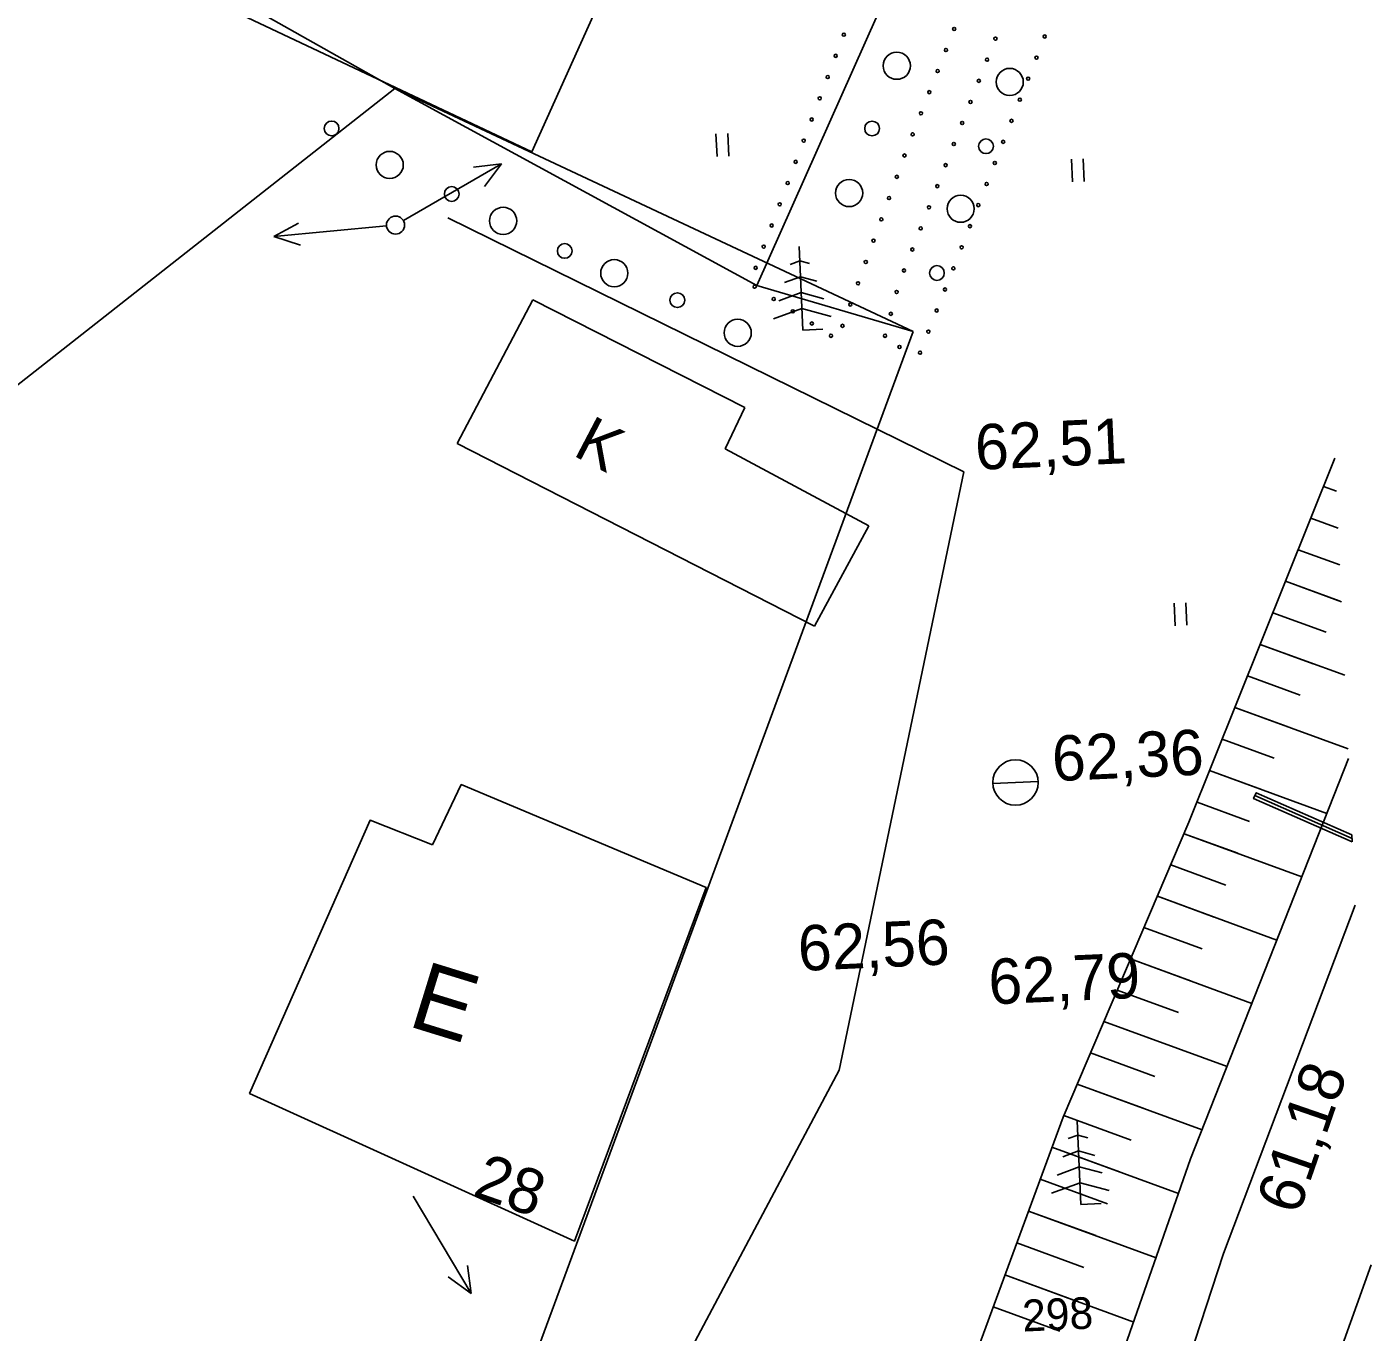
# Model space of a CAD drawing. Extents: x 641511 to 641623, y 6457493 to 6457722.
# Drawn here: x 641589.33 to 641618.98, y 6457576.26 to 6457605.06 of the extents above; entities that cross this region are included whole.
import ezdxf

# ---------------------------------------------------------------- set-up
doc = ezdxf.new("R2010")
doc.units = 0
for name, color, linetype in [('Level 1', 7, 'Continuous'), ('Level 10', 7, 'Continuous'), ('Level 12', 7, 'Continuous'), ('Level 2', 7, 'Continuous'), ('Level 30', 7, 'Continuous'), ('Level 31', 7, 'Continuous'), ('Level 33', 7, 'Continuous'), ('Level 4', 7, 'Continuous'), ('Level 40', 7, 'Continuous'), ('Level 49', 7, 'Continuous'), ('Level 5', 7, 'Continuous'), ('Level 54', 7, 'Continuous'), ('Level 6', 7, 'Continuous'), ('Level 63', 7, 'Continuous'), ('Level 7', 7, 'Continuous'), ('Level 8', 7, 'Continuous')]:
    doc.layers.add(name, color=color, linetype=linetype)

# ---------------------------------------------------------------- blocks, each defined once
blk = doc.blocks.new('AAP3')
at = {"layer": 'Level 6'}
blk.add_circle((0, 0), 34.5, dxfattribs=at)

msp = doc.modelspace()

# ---------------------------------------------------------------- linework, layer by layer
at = {"layer": 'Level 1'}
msp.add_line((641610.632, 6457588.366), (641611.631, 6457588.411), dxfattribs=at)
msp.add_circle((641611.132, 6457588.388), 0.5, dxfattribs=at)
at = {"layer": 'Level 10'}
msp.add_lwpolyline([(641600.468, 6457602.303), (641574.588, 6457614.516), (641586.586, 6457629.116), (641592.774, 6457643.356), (641614.889, 6457634.307)], close=True, dxfattribs=at)
at = {"layer": 'Level 12'}
for p, q in [((641597.631, 6457600.786), (641599.795, 6457602.037)), ((641599.795, 6457602.037), (641599.175, 6457601.963)), ((641599.795, 6457602.037), (641599.422, 6457601.537)), ((641594.77, 6457600.431), (641595.319, 6457600.73)), ((641597.259, 6457600.667), (641594.77, 6457600.431)), ((641594.77, 6457600.431), (641595.365, 6457600.24)), ((641597.848, 6457579.26), (641599.127, 6457577.112)), ((641599.127, 6457577.112), (641599.045, 6457577.732)), ((641599.127, 6457577.112), (641598.622, 6457577.48))]:
    msp.add_line(p, q, dxfattribs=at)
msp.add_circle((641597.458, 6457600.686), 0.2, dxfattribs=at)
msp.add_circle((641597.458, 6457600.686), 0.2, dxfattribs=at)
at = {"layer": 'Level 31'}
for points in [[(641618.558, 6457587.076), (641616.384, 6457588.033), (641616.441, 6457588.161), (641618.551, 6457587.232)], [(641618.558, 6457587.076), (641616.384, 6457588.033), (641616.441, 6457588.161), (641618.551, 6457587.232)], [(641618.551, 6457587.232), (641618.558, 6457587.076)], [(641618.551, 6457587.232), (641618.558, 6457587.076)]]:
    msp.add_lwpolyline(points, dxfattribs=at)
at = {"layer": 'Level 33'}
msp.add_line((641618.555, 6457587.154), (641616.412, 6457588.097), dxfattribs=at)
msp.add_line((641618.555, 6457587.154), (641616.412, 6457588.097), dxfattribs=at)
msp.add_line((641618.555, 6457587.154), (641616.412, 6457588.097), dxfattribs=at)
msp.add_line((641618.555, 6457587.154), (641616.412, 6457588.097), dxfattribs=at)
at = {"layer": 'Level 4'}
for p, q in [((641597.443, 6457603.699), (641597.443, 6457603.699)), ((641609.994, 6457595.242), (641598.614, 6457600.845)), ((641607.24, 6457582.037), (641609.994, 6457595.242)), ((641600.104, 6457568.599), (641607.24, 6457582.037))]:
    msp.add_line(p, q, dxfattribs=at)
for points in [[(641567.76, 6457580.37), (641559.298, 6457598.118), (641575.346, 6457616.152), (641597.443, 6457603.699)], [(641598.27, 6457587.012), (641598.908, 6457588.342), (641604.308, 6457586.073), (641601.404, 6457578.269), (641594.24, 6457581.529), (641596.898, 6457587.555)]]:
    msp.add_lwpolyline(points, close=True, dxfattribs=at)
at = {"layer": 'Level 40'}
msp.add_line((641597.443, 6457603.699), (641597.443, 6457603.699), dxfattribs=at)
msp.add_lwpolyline([(641616.859, 6457625.017), (641605.424, 6457599.352), (641597.443, 6457603.699), (641575.346, 6457616.152), (641586.586, 6457629.116), (641592.774, 6457643.356), (641614.889, 6457634.307), (641616.475, 6457633.607)], dxfattribs=at)
for points in [[(641567.76, 6457580.37), (641559.298, 6457598.118), (641575.346, 6457616.152), (641597.443, 6457603.699)], [(641608.873, 6457598.336), (641595.039, 6457560.813), (641577.648, 6457563.838), (641567.76, 6457580.37), (641597.443, 6457603.699)], [(641608.873, 6457598.336), (641595.039, 6457560.813), (641577.648, 6457563.838), (641567.76, 6457580.37), (641597.443, 6457603.699), (641605.424, 6457599.352)]]:
    msp.add_lwpolyline(points, close=True, dxfattribs=at)
at = {"layer": 'Level 49'}
for p, q in [((641597.196, 6457603.848), (641597.196, 6457603.848)), ((641597.443, 6457603.699), (641597.443, 6457603.699)), ((641605.424, 6457599.352), (641605.424, 6457599.352)), ((641608.873, 6457598.336), (641608.873, 6457598.336))]:
    msp.add_line(p, q, dxfattribs=at)
at = {"layer": 'Level 5'}
msp.add_line((641612.78, 6457560.448), (641618.976, 6457577.744), dxfattribs=at)
msp.add_lwpolyline([(641618.621, 6457585.683), (641615.723, 6457577.993), (641610.568, 6457562.224), (641610.253, 6457561.966), (641609.677, 6457562.103), (641600.15, 6457567.615)], dxfattribs=at)
at = {"layer": 'Level 54'}
for p, q in [((641597.443, 6457603.699), (641597.443, 6457603.699)), ((641597.443, 6457603.699), (641597.443, 6457603.699)), ((641605.424, 6457599.352), (641605.424, 6457599.352)), ((641608.873, 6457598.336), (641608.873, 6457598.336))]:
    msp.add_line(p, q, dxfattribs=at)
at = {"layer": 'Level 6'}
for p, q in [((641604.549, 6457602.198), (641604.526, 6457602.698)), ((641604.806, 6457602.21), (641604.784, 6457602.709)), ((641612.391, 6457601.638), (641612.369, 6457602.137)), ((641612.648, 6457601.649), (641612.626, 6457602.149)), ((641614.654, 6457591.844), (641614.631, 6457592.343)), ((641614.911, 6457591.856), (641614.889, 6457592.355))]:
    msp.add_line(p, q, dxfattribs=at)
at = {"layer": 'Level 63'}
for p, q in [((641600.485, 6457599.04), (641598.818, 6457595.87)), ((641605.162, 6457596.66), (641600.485, 6457599.04)), ((641604.727, 6457595.751), (641605.162, 6457596.66)), ((641598.818, 6457595.87), (641606.697, 6457591.839)), ((641607.901, 6457594.054), (641604.727, 6457595.751)), ((641606.697, 6457591.839), (641607.901, 6457594.054))]:
    msp.add_line(p, q, dxfattribs=at)
at = {"layer": 'Level 7'}
for p, q in [((641606.441, 6457598.369), (641606.358, 6457600.21)), ((641606.372, 6457599.898), (641606.159, 6457599.82)), ((641606.372, 6457599.898), (641606.592, 6457599.839)), ((641606.388, 6457599.547), (641606.036, 6457599.418)), ((641606.388, 6457599.547), (641606.75, 6457599.45)), ((641606.404, 6457599.196), (641605.914, 6457599.016)), ((641606.404, 6457599.196), (641606.908, 6457599.061)), ((641606.419, 6457598.845), (641605.792, 6457598.615)), ((641606.419, 6457598.845), (641607.065, 6457598.672)), ((641606.441, 6457598.369), (641606.884, 6457598.389)), ((641612.577, 6457579.08), (641612.494, 6457580.921)), ((641612.508, 6457580.608), (641612.295, 6457580.53)), ((641612.508, 6457580.608), (641612.728, 6457580.55)), ((641612.524, 6457580.257), (641612.173, 6457580.129)), ((641612.524, 6457580.257), (641612.886, 6457580.161)), ((641612.54, 6457579.906), (641612.05, 6457579.727)), ((641612.54, 6457579.906), (641613.044, 6457579.772)), ((641612.556, 6457579.555), (641611.928, 6457579.326)), ((641612.556, 6457579.555), (641613.201, 6457579.383)), ((641612.577, 6457579.08), (641613.02, 6457579.1))]:
    msp.add_line(p, q, dxfattribs=at)
for centre, radius in [((641608.513, 6457604.202), 0.3), ((641611.005, 6457603.844), 0.3), ((641596.048, 6457602.818), 0.163), ((641607.97, 6457602.817), 0.163), ((641610.481, 6457602.425), 0.163), ((641597.329, 6457602.013), 0.3), ((641597.329, 6457602.013), 0.3), ((641598.698, 6457601.371), 0.163), ((641607.462, 6457601.393), 0.3), ((641609.923, 6457601.047), 0.3), ((641599.831, 6457600.779), 0.3), ((641601.19, 6457600.116), 0.163), ((641602.283, 6457599.624), 0.3), ((641609.399, 6457599.628), 0.163), ((641603.674, 6457599.03), 0.163), ((641603.674, 6457599.03), 0.163), ((641605.005, 6457598.31), 0.3)]:
    msp.add_circle(centre, radius, dxfattribs=at)
at = {"layer": 'Level 8'}
for p, q in [((641617.928, 6457594.916), (641618.212, 6457594.812)), ((641617.649, 6457594.22), (641618.248, 6457594)), ((641617.649, 6457594.22), (641618.248, 6457594)), ((641617.369, 6457593.524), (641618.285, 6457593.188)), ((641617.09, 6457592.827), (641618.321, 6457592.376)), ((641617.09, 6457592.827), (641618.27, 6457592.395)), ((641616.811, 6457592.131), (641617.983, 6457591.701)), ((641616.532, 6457591.435), (641618.394, 6457590.752)), ((641616.532, 6457591.435), (641617.697, 6457591.007)), ((641616.253, 6457590.738), (641617.411, 6457590.314)), ((641615.973, 6457590.042), (641618.467, 6457589.128)), ((641615.973, 6457590.042), (641617.124, 6457589.62)), ((641615.694, 6457589.345), (641616.838, 6457588.926)), ((641615.415, 6457588.649), (641617.997, 6457587.702)), ((641615.415, 6457588.649), (641616.556, 6457588.231)), ((641615.136, 6457587.953), (641616.295, 6457587.528)), ((641614.851, 6457587.258), (641617.447, 6457586.306)), ((641614.851, 6457587.258), (641616.034, 6457586.825)), ((641614.556, 6457586.568), (641615.773, 6457586.122)), ((641614.261, 6457585.877), (641616.897, 6457584.911)), ((641614.261, 6457585.877), (641615.512, 6457585.419)), ((641613.966, 6457585.186), (641615.251, 6457584.716)), ((641613.672, 6457584.496), (641616.347, 6457583.515)), ((641613.672, 6457584.496), (641614.989, 6457584.013)), ((641613.377, 6457583.805), (641614.728, 6457583.31)), ((641613.082, 6457583.115), (641615.798, 6457582.119)), ((641613.082, 6457583.115), (641614.467, 6457582.607)), ((641612.787, 6457582.424), (641614.206, 6457581.904)), ((641612.492, 6457581.733), (641615.248, 6457580.723)), ((641612.492, 6457581.733), (641613.945, 6457581.201)), ((641612.198, 6457581.043), (641613.684, 6457580.498)), ((641611.937, 6457580.34), (641614.728, 6457579.316)), ((641611.937, 6457580.34), (641613.423, 6457579.795)), ((641611.677, 6457579.636), (641613.162, 6457579.092)), ((641611.418, 6457578.932), (641614.233, 6457577.9)), ((641611.418, 6457578.932), (641612.901, 6457578.389)), ((641611.159, 6457578.228), (641612.639, 6457577.686)), ((641610.9, 6457577.525), (641613.739, 6457576.484)), ((641610.9, 6457577.525), (641612.376, 6457576.983)), ((641610.641, 6457576.821), (641612.111, 6457576.282))]:
    msp.add_line(p, q, dxfattribs=at)
for points in [[(641602.892, 6457566.298), (641606.295, 6457566.202), (641606.786, 6457566.348), (641612.182, 6457581.006), (641614.958, 6457587.51), (641618.179, 6457595.543)], [(641618.476, 6457588.918), (641614.995, 6457580.082), (641610.605, 6457567.512), (641609.451, 6457565.64), (641609.451, 6457565.64), (641609.451, 6457565.64), (641609.451, 6457565.64)]]:
    msp.add_lwpolyline(points, dxfattribs=at)

# ---------------------------------------------------------------- block references
at = {"layer": 'Level 6'}
for p, xscale, yscale, rotation in [((641607.345, 6457604.887), 0.0009999015799069045, 0.0009999015799069047, -110.68649992397162), ((641609.781, 6457605.014), 0.0009999015799069045, 0.0009999015799069047, 68.47893101685708), ((641610.69, 6457604.8), 0.000999901579906905, 0.0009999015799069047, -111.4978697289981), ((641611.778, 6457604.848), 0.0009999015799069047, 0.0009999015799069045, 68.49192682887777), ((641609.598, 6457604.549), 0.0009999015799069045, 0.0009999015799069047, 68.47893101685708), ((641607.168, 6457604.42), 0.0009999015799069045, 0.0009999015799069047, -110.68649992397162), ((641610.506, 6457604.335), 0.000999901579906905, 0.0009999015799069047, -111.4978697289981), ((641611.595, 6457604.382), 0.0009999015799069047, 0.0009999015799069045, 68.49192682887777), ((641606.991, 6457603.952), 0.0009999015799069045, 0.0009999015799069047, -110.68649992397162), ((641609.415, 6457604.084), 0.0009999015799069045, 0.0009999015799069047, 68.47893101685708), ((641610.323, 6457603.869), 0.000999901579906905, 0.0009999015799069047, -111.4978697289981), ((641611.411, 6457603.917), 0.0009999015799069047, 0.0009999015799069045, 68.49192682887777), ((641609.231, 6457603.619), 0.0009999015799069045, 0.0009999015799069047, 68.47893101685708), ((641606.815, 6457603.484), 0.0009999015799069045, 0.0009999015799069047, -110.68649992397162), ((641610.14, 6457603.404), 0.000999901579906905, 0.0009999015799069047, -111.4978697289981), ((641611.228, 6457603.452), 0.0009999015799069047, 0.0009999015799069045, 68.49192682887777), ((641606.638, 6457603.016), 0.0009999015799069045, 0.0009999015799069047, -110.68649992397162), ((641609.048, 6457603.154), 0.0009999015799069045, 0.0009999015799069047, 68.47893101685708), ((641611.045, 6457602.987), 0.0009999015799069047, 0.0009999015799069045, 68.49192682887777), ((641608.864, 6457602.688), 0.0009999015799069045, 0.0009999015799069047, 68.47893101685708), ((641609.957, 6457602.939), 0.000999901579906905, 0.0009999015799069047, -111.4978697289981), ((641606.462, 6457602.549), 0.0009999015799069045, 0.0009999015799069047, -110.68649992397162), ((641609.773, 6457602.474), 0.000999901579906905, 0.0009999015799069047, -111.4978697289981), ((641610.861, 6457602.522), 0.0009999015799069047, 0.0009999015799069045, 68.49192682887777), ((641606.285, 6457602.081), 0.0009999015799069045, 0.0009999015799069047, -110.68649992397162), ((641608.685, 6457602.222), 0.0009999015799069047, 0.0009999015799069047, 70.00693331818283), ((641609.59, 6457602.009), 0.000999901579906905, 0.0009999015799069047, -111.4978697289981), ((641610.678, 6457602.057), 0.0009999015799069047, 0.0009999015799069045, 68.49192682887777), ((641606.108, 6457601.613), 0.0009999015799069045, 0.0009999015799069047, -110.68649992397162), ((641608.514, 6457601.752), 0.0009999015799069047, 0.0009999015799069047, 70.00693331818283), ((641609.407, 6457601.544), 0.000999901579906905, 0.0009999015799069047, -111.4978697289981), ((641610.495, 6457601.592), 0.0009999015799069047, 0.0009999015799069045, 68.49192682887777), ((641608.343, 6457601.282), 0.0009999015799069047, 0.0009999015799069047, 70.00693331818283), ((641605.932, 6457601.145), 0.0009999015799069045, 0.0009999015799069047, -110.68649992397162), ((641609.224, 6457601.078), 0.000999901579906905, 0.0009999015799069047, -111.4978697289981), ((641610.311, 6457601.127), 0.0009999015799069047, 0.0009999015799069045, 68.49192682887777), ((641605.755, 6457600.678), 0.0009999015799069045, 0.0009999015799069047, -110.68649992397162), ((641608.172, 6457600.812), 0.0009999015799069047, 0.0009999015799069047, 70.00693331818283), ((641609.041, 6457600.613), 0.000999901579906905, 0.0009999015799069047, -111.4978697289981), ((641610.128, 6457600.661), 0.0009999015799069047, 0.0009999015799069045, 68.49192682887777), ((641608.001, 6457600.343), 0.0009999015799069047, 0.0009999015799069047, 70.00693331818283), ((641605.579, 6457600.21), 0.0009999015799069045, 0.0009999015799069047, -110.68649992397162), ((641608.857, 6457600.148), 0.000999901579906905, 0.0009999015799069047, -111.4978697289981), ((641609.945, 6457600.196), 0.0009999015799069047, 0.0009999015799069045, 68.49192682887777), ((641605.402, 6457599.742), 0.0009999015799069045, 0.0009999015799069047, -110.68649992397162), ((641607.83, 6457599.873), 0.0009999015799069047, 0.0009999015799069047, 70.00693331818283), ((641609.762, 6457599.731), 0.0009999015799069047, 0.0009999015799069045, 68.49192682887777), ((641607.659, 6457599.403), 0.0009999015799069047, 0.0009999015799069047, 70.00693331818283), ((641608.674, 6457599.683), 0.000999901579906905, 0.0009999015799069047, -111.4978697289981), ((641605.379, 6457599.326), 0.0009999015799069045, 0.0009999015799069047, -32.72865540664774), ((641608.511, 6457599.211), 0.0009999015799069047, 0.0009999015799069047, -104.80131415631503), ((641609.578, 6457599.266), 0.0009999015799069047, 0.0009999015799069045, 68.49192682887777), ((641605.8, 6457599.055), 0.0009999015799069045, 0.0009999015799069047, -32.72865540664774), ((641607.488, 6457598.933), 0.0009999015799069047, 0.0009999015799069047, 70.00693331818283), ((641609.395, 6457598.801), 0.0009999015799069047, 0.0009999015799069045, 68.49192682887777), ((641606.221, 6457598.785), 0.0009999015799069045, 0.0009999015799069047, -32.72865540664774), ((641606.641, 6457598.515), 0.0009999015799069045, 0.0009999015799069047, -32.72865540664774), ((641608.383, 6457598.728), 0.0009999015799069047, 0.0009999015799069047, -104.80131415631503), ((641607.062, 6457598.244), 0.0009999015799069045, 0.0009999015799069047, -32.72865540664774), ((641607.317, 6457598.463), 0.0009999015799069047, 0.0009999015799069047, 70.00693331818283), ((641608.256, 6457598.244), 0.0009999015799069047, 0.0009999015799069047, -104.80131415631503), ((641609.212, 6457598.336), 0.0009999015799069047, 0.0009999015799069045, 68.49192682887777), ((641608.573, 6457597.998), 0.0009999015799069047, 0.0009999015799069045, -19.223852974340456), ((641609.028, 6457597.871), 0.0009999015799069047, 0.0009999015799069045, 68.49192682887777)]:
    msp.add_blockref('AAP3', p, dxfattribs=dict(at, xscale=xscale, yscale=yscale, rotation=rotation))

# ---------------------------------------------------------------- texts
at = {"layer": 'Level 2'}
msp.add_text(' 298', height=0.6999, rotation=2.564, dxfattribs=at).set_placement((641611.038, 6457576.26))
msp.add_text(' 298', height=0.6999, rotation=2.564, dxfattribs=at).set_placement((641611.038, 6457576.26))
at = {"layer": 'Level 30'}
for s, rotation, p in [('62,51', 2.564, (641610.261, 6457595.284)), ('62,36', 2.564, (641611.959, 6457588.415)), ('62,56', 2.564, (641606.355, 6457584.228)), ('62,79', 2.564, (641610.558, 6457583.49)), ('61,18', 70.9357, (641617.37, 6457578.818))]:
    msp.add_text(s, height=0.9999, rotation=rotation, dxfattribs=at).set_placement(p)
at = {"layer": 'Level 63'}
for s, height, rotation, p in [('K', 1, 332.3597, (641601.342, 6457595.619)), ('E', 1.5, 342.8636, (641597.693, 6457583.026)), ('28', 0.9999, 340.7772, (641599.128, 6457579.28))]:
    msp.add_text(s, height=height, rotation=rotation, dxfattribs=at).set_placement(p)

doc.saveas('drawing.dxf')
